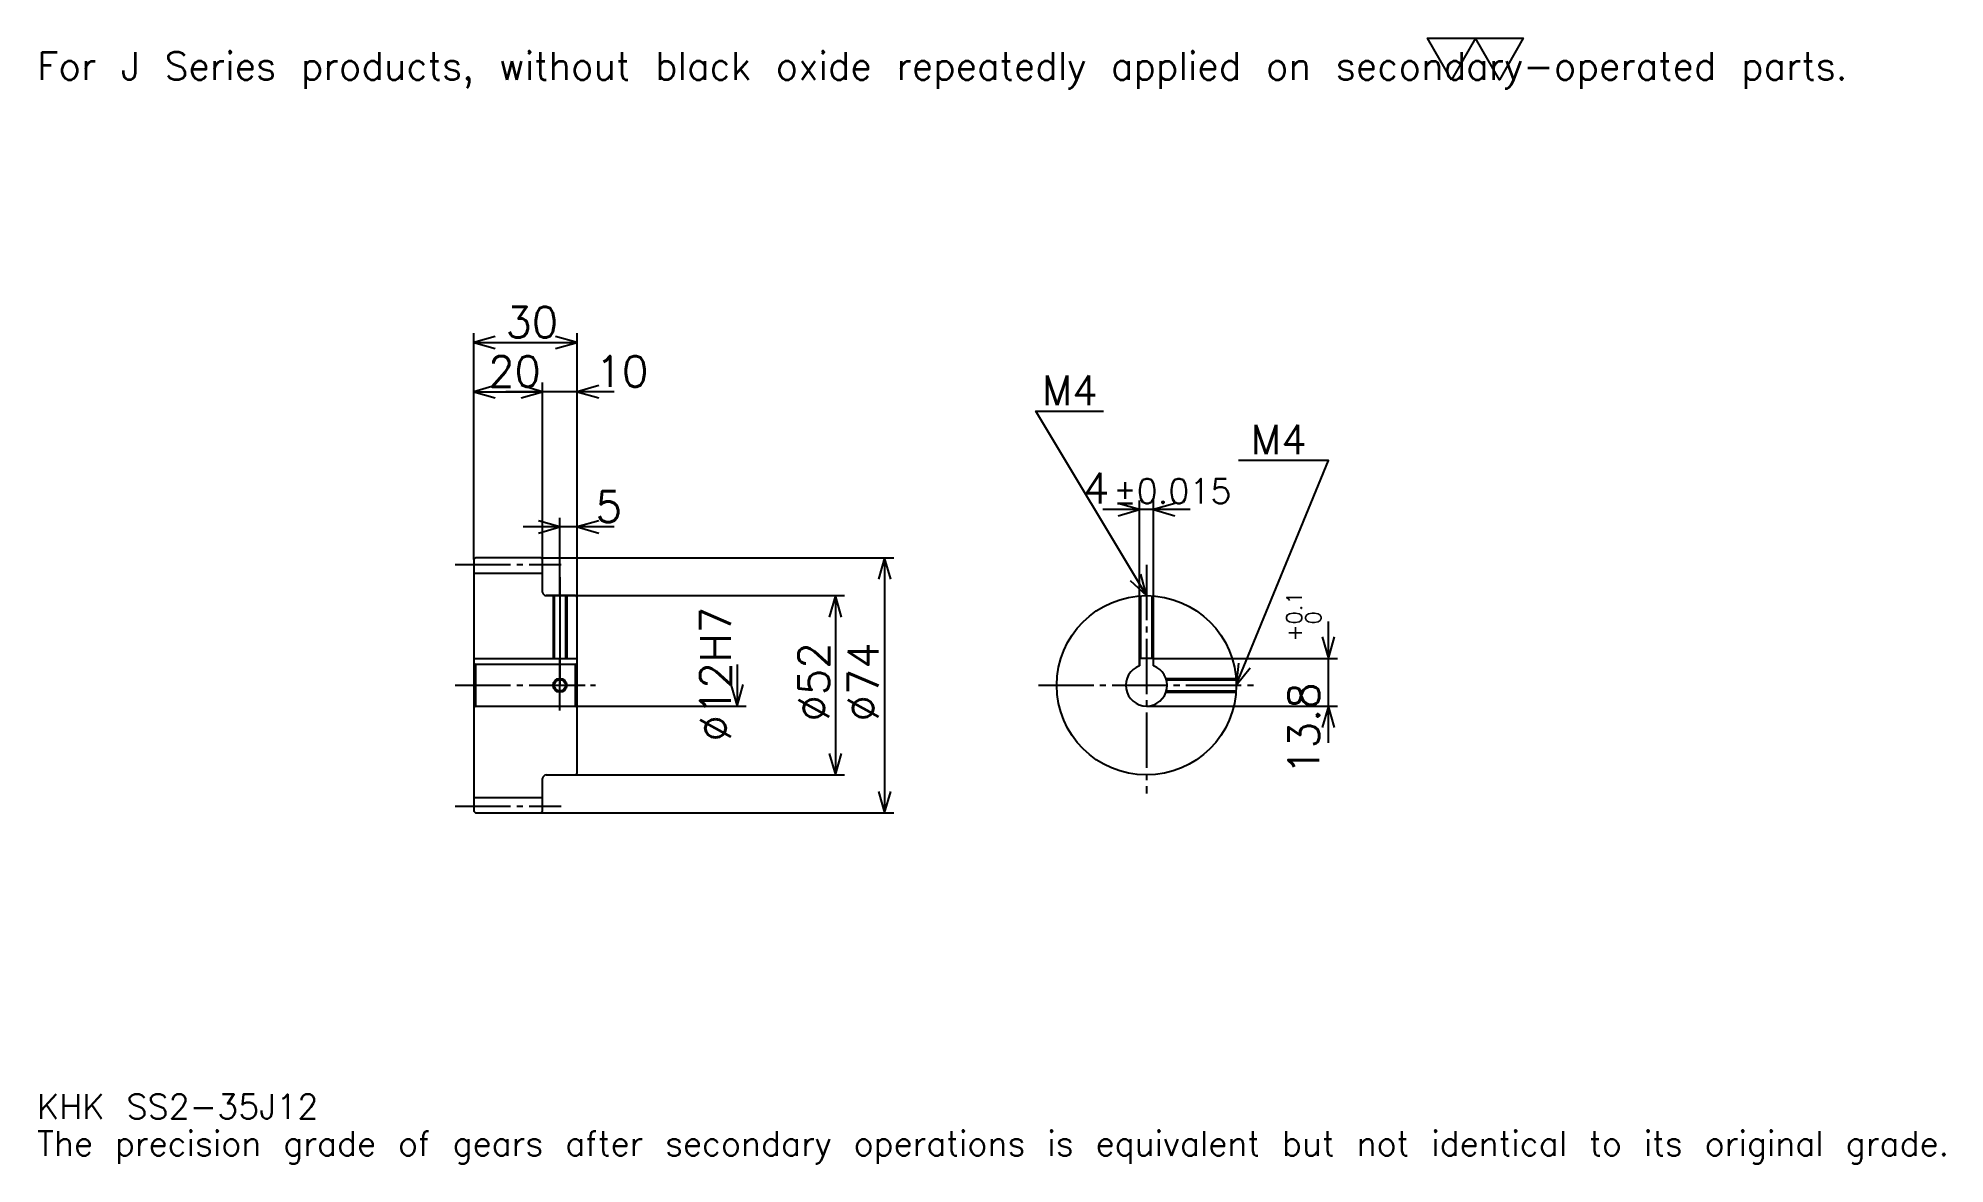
# Model space of a CAD drawing. Extents: x 18 to 571, y 7 to 333.
import ezdxf

# ---------------------------------------------------------------- set-up
doc = ezdxf.new("R2010")
doc.units = 0
doc.linetypes.add('DASHDOT', pattern=[21.391305, 16.043478, -1.782609, 1.782609, -1.782609])
doc.layers.get('0').update_dxf_attribs({"linetype": 'CONTINUOUS'})
doc.layers.add('DASHDOT', color=6, linetype='DASHDOT')
doc.styles.add('KANJI', font='TXT', dxfattribs={"bigfont": 'BIGFONT'})

msp = doc.modelspace()

# ---------------------------------------------------------------- linework, layer by layer
at = {"color": 5}
for p, q in [((144.391296, 182.282608), (144.391296, 247.347824)), ((144.391296, 244.67392), (174.391296, 244.67392)), ((174.391296, 182.282608), (174.391296, 247.347824)), ((164.391296, 182.282608), (164.391296, 233.086945)), ((144.391296, 230.41304), (164.391296, 230.41304)), ((185.086945, 230.41304), (153.695648, 230.41304)), ((169.391296, 182.282608), (169.391296, 193.869568)), ((352.130432, 196.239136), (326.739136, 196.239136)), ((337.434753, 153.082611), (337.434753, 198.913055)), ((341.434753, 153.082611), (341.434753, 198.913055)), ((185.086945, 191.195648), (158.695648, 191.195648)), ((144.391296, 181.782608), (144.391296, 182.282608)), ((163.891296, 182.282608), (174.391296, 182.282608)), ((164.391296, 181.782608), (164.391296, 182.282608)), ((169.391296, 171.282608), (169.391296, 182.282608)), ((169.391296, 171.282608), (169.391296, 182.282608)), ((174.391296, 182.282608), (266.195648, 182.282608)), ((174.391296, 170.782608), (174.391296, 182.282608)), ((263.521729, 182.282608), (263.521729, 108.282608)), ((165.391296, 171.282608), (174.391296, 171.282608)), ((174.391296, 171.282608), (251.934784, 171.282608)), ((249.260864, 171.282608), (249.260864, 119.282608)), ((392.173889, 128.58696), (392.173889, 163.778259)), ((220.73912, 151.282608), (220.73912, 139.282608)), ((341.434753, 153.082611), (394.847839, 153.082611)), ((174.391296, 139.282608), (223.413025, 139.282608)), ((339.434753, 139.282608), (394.847839, 139.282608)), ((165.391296, 119.282608), (174.391296, 119.282608)), ((174.391296, 119.282608), (251.934784, 119.282608)), ((163.891296, 108.282608), (174.391296, 108.282608)), ((174.391296, 108.282608), (266.195648, 108.282608))]:
    msp.add_line(p, q, dxfattribs=at)
at = {"color": 4}
for p, q in [((144.391296, 177.782608), (164.391296, 177.782608)), ((144.391296, 153.082611), (174.391296, 153.082611)), ((144.891296, 151.282608), (144.891296, 139.282608)), ((173.891296, 151.282608), (174.391296, 151.782608)), ((173.891296, 139.282608), (174.391296, 138.782608)), ((144.391296, 112.782608), (164.391296, 112.782608))]:
    msp.add_line(p, q, dxfattribs=at)
at = {"color": 7}
msp.add_lwpolyline([(427.82608, 320.869568), (420.873901, 332.920013), (448.682617, 332.920013), (441.730438, 320.869568), (434.778259, 332.920013), (427.82608, 320.869568)], dxfattribs=at)
at = {"color": 5}
for points in [[(150.630432, 246.456512), (144.391296, 244.67392), (150.630432, 242.891296)], [(168.152161, 242.891296), (174.391296, 244.67392), (168.152161, 246.456512)], [(150.630432, 232.195648), (144.391296, 230.41304), (150.630432, 228.630432)], [(158.152161, 228.630432), (164.391296, 230.41304), (158.152161, 232.195648)], [(158.152161, 228.630432), (164.391296, 230.41304), (158.152161, 232.195648)], [(180.630432, 232.195648), (174.391296, 230.41304), (180.630432, 228.630432)], [(339.434753, 171.282608), (307.347839, 224.760864), (326.956512, 224.760864)], [(365.434753, 145.282608), (392.173889, 210.5), (366.147827, 210.5)], [(331.195618, 194.456528), (337.434753, 196.239136), (331.195618, 198.021744)], [(347.673889, 198.021744), (341.434753, 196.239136), (347.673889, 194.456528)], [(163.152161, 189.41304), (169.391296, 191.195648), (163.152161, 192.978256)], [(180.630432, 192.978256), (174.391296, 191.195648), (180.630432, 189.41304)], [(265.304321, 176.043472), (263.521729, 182.282608), (261.739136, 176.043472)], [(334.696167, 175.715469), (339.434753, 171.282608), (337.753357, 177.549759)], [(251.043472, 165.043472), (249.260864, 171.282608), (247.478256, 165.043472)], [(390.391296, 159.321747), (392.173889, 153.082611), (393.956512, 159.321747)], [(366.152222, 151.731613), (365.434753, 145.282608), (369.450958, 150.379135)], [(218.956512, 145.521744), (220.73912, 139.282608), (222.521729, 145.521744)], [(393.956512, 133.043472), (392.173889, 139.282608), (390.391296, 133.043472)], [(247.478256, 125.521736), (249.260864, 119.282608), (251.043472, 125.521736)], [(261.739136, 114.521736), (263.521729, 108.282608), (265.304321, 114.521736)]]:
    msp.add_lwpolyline(points, dxfattribs=at)
at = {"color": 4}
for points in [[(164.391296, 172.282608), (164.391296, 181.782608), (163.891296, 182.282608), (144.891296, 182.282608), (144.391296, 181.782608), (144.391296, 138.782608)], [(165.391296, 119.282608), (173.891296, 119.282608), (174.391296, 119.782608), (174.391296, 170.782608), (173.891296, 171.282608), (165.391296, 171.282608)], [(167.391296, 171.282608), (167.391296, 153.082611)], [(167.771301, 171.282608), (167.771301, 153.082611)], [(171.011292, 171.282608), (171.011292, 153.082611)], [(171.391296, 171.282608), (171.391296, 153.082611)], [(337.434753, 150.939468), (337.434753, 171.205566)], [(337.814758, 153.082611), (337.814758, 171.232086)], [(341.054749, 153.082611), (341.054749, 171.232086)], [(341.434753, 150.939468), (341.434753, 171.205566)], [(144.391296, 138.782608), (144.891296, 139.282608), (173.891296, 139.282608), (173.891296, 151.282608), (144.891296, 151.282608), (144.391296, 151.782608)], [(341.434753, 150.939468), (341.434753, 153.082611), (337.434753, 153.082611), (337.434753, 150.939468)], [(345.091614, 147.282608), (365.357727, 147.282608)], [(345.211914, 146.902603), (365.384247, 146.902603)], [(144.391296, 138.782608), (144.391296, 108.782608), (144.891296, 108.282608), (163.891296, 108.282608), (164.391296, 108.782608), (164.391296, 118.282608)], [(345.091614, 143.282608), (365.357727, 143.282608)], [(345.211914, 143.662613), (365.384247, 143.662613)]]:
    msp.add_lwpolyline(points, dxfattribs=at)
for centre, radius in [((339.434753, 145.282608), 26), ((169.391296, 145.282608), 1.62)]:
    msp.add_circle(centre, radius, dxfattribs=at)
at = {"color": 7}
msp.add_circle((169.391296, 145.282608), 2, dxfattribs=at)
at = {"color": 4}
for centre, radius, start, end in [((165.391296, 172.282608), 1, 180, 270), ((339.434753, 145.282608), 6, 109.47122094, 70.52877906), ((165.391296, 118.282608), 1, 90, 180)]:
    msp.add_arc(centre, radius, start, end, dxfattribs=at)
at = {"layer": 'DASHDOT', "color": 7}
for p, q in [((139.043472, 180.282608), (169.73912, 180.282608)), ((339.434753, 180.195648), (339.434753, 113.934784)), ((169.391296, 171.282608), (169.391296, 145.282608)), ((139.043472, 145.282608), (179.73912, 145.282608)), ((308.086945, 145.282608), (370.782593, 145.282608)), ((139.043472, 110.282608), (169.73912, 110.282608))]:
    msp.add_line(p, q, dxfattribs=at)
for points in [[(169.391296, 176.630432), (169.391296, 147.734787)], [(169.391296, 137.934784), (169.391296, 152.630432)], [(162.043472, 145.282608), (176.73912, 145.282608)]]:
    msp.add_lwpolyline(points, dxfattribs=at)

# ---------------------------------------------------------------- texts
at = {"color": 7, "style": 'KANJI'}
for s, height, p in [('For J Series products, without black oxide repeatedly applied on secondary-operated parts.', 8.021739, (17.826086, 320.869568)), ('30', 8.913043, (153.597824, 246.100006)), ('20', 8.913043, (148.597824, 231.839127)), ('10', 8.913043, (179.73912, 231.839127)), ('M4', 8.556522, (309.130432, 226.543488)), ('M4', 8.556522, (369.713013, 212.282608)), ('4', 8.913043, (321.036499, 198.021744)), ('%%p0.015', 7.130435, (329.859314, 198.021744)), ('5', 8.913043, (179.73912, 192.621735)), ('KHK SS2-35J12', 7.130435, (17.826086, 19.608696)), ('The precision grade of gears after secondary operations is equivalent but not identical to its original grade.', 7.130435, (17.826086, 8.913043))]:
    msp.add_text(s, height=height, dxfattribs=at).set_placement(p)
for s, height, p in [('%%c12H7', 8.913043, (218.956512, 129.016296)), ('0.1', 4.456522, (384.508667, 162.958817)), ('0', 4.456522, (390.03479, 162.958817)), ('+', 4.456522, (384.508667, 157.967514)), ('%%c52', 8.913043, (247.478256, 134.809784)), ('%%c74', 8.913043, (261.739136, 134.809784)), ('13.8', 8.913043, (389.5, 119.388321))]:
    msp.add_text(s, height=height, rotation=90, dxfattribs=at).set_placement(p)

doc.saveas('drawing.dxf')
